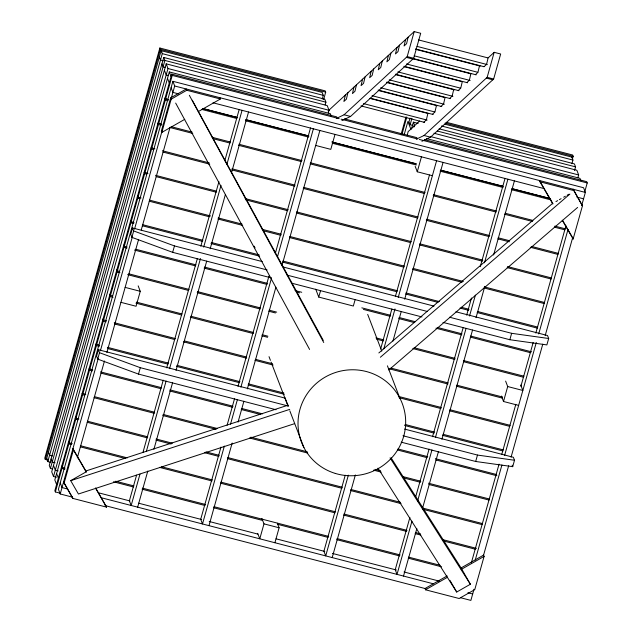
<?xml version="1.0" encoding="UTF-8"?>
<svg xmlns="http://www.w3.org/2000/svg" width="632" height="632" viewBox="0 0 632 632"><rect width="100%" height="100%" fill="white"/><g stroke="black" fill="none" stroke-linecap="round" stroke-linejoin="round"><path stroke-width="0.95" d="M345.396 95.013L343.879 101.475L346.391 99.161L347.908 92.707M353.967 87.121L352.443 93.576L354.955 91.269L356.48 84.806M362.57 79.19L361.054 85.644L363.558 83.337L365.083 76.875M371.182 71.258L369.657 77.712L372.169 75.406L373.686 68.943M379.785 63.326L378.26 69.781L380.772 67.474L382.297 61.012M388.388 55.395L386.871 61.849L389.375 59.542L390.9 53.08M396.999 47.463L395.474 53.918L397.986 51.611L399.503 45.148M405.602 39.532L404.077 45.994L406.589 43.679L408.114 37.217M407.253 135.335L408.122 131.638L419.624 121.044M427.88 113.428L426.363 119.89L423.851 122.197M436.451 105.536L434.927 111.99L432.414 114.305M445.054 97.605L443.53 104.059L441.025 106.374M453.658 89.673L452.141 96.127L449.628 98.442M462.269 81.741L460.744 88.196L458.232 90.51M470.872 73.81L469.347 80.264L466.843 82.579M479.475 65.878L477.958 72.332L475.446 74.647M323.584 99.674L325.693 92.154L325.204 90.882L159.857 48.024L44.777 458.145L45.267 459.424L48.135 460.167M322.273 99.026L323.3 95.361L322.154 92.383L161.128 50.655L46.65 458.635L47.795 461.613L50.655 462.355M47.795 461.613L162.274 53.633L161.128 50.655M325.14 104.92L325.915 102.179L324.769 99.192L163.743 57.465L49.264 465.444L50.41 468.423L52.314 468.92M50.41 468.423L164.889 60.443L163.743 57.465M328.245 113.01L329.019 110.268L327.218 105.584L166.192 63.848L51.713 471.835L53.515 476.512L56.374 477.255M53.515 476.512L167.994 68.532L166.192 63.848M331.223 116.011L330.323 113.673L169.305 71.937L54.818 479.917L56.619 484.602M336.785 116.904L171.746 74.126L54.866 490.653L55.355 491.933L60.127 493.165M55.355 491.933L61.944 468.438L61.454 467.159L65.112 468.107M72.166 443.585L68.351 442.598L68.841 443.869L62.244 467.364L61.754 466.092M78.897 418.984L75.24 418.029L75.729 419.308L69.141 442.803L68.651 441.523M85.786 394.415L82.136 393.467L82.626 394.739L76.03 418.242L75.54 416.962M92.683 369.854L89.025 368.898L89.515 370.178L82.926 393.673L82.436 392.401M99.572 345.285L95.922 344.337L96.412 345.617L89.815 369.112L89.325 367.832M106.468 320.724L102.811 319.776L103.308 321.048L96.712 344.543L96.222 343.271M112.567 295.95L109.707 295.207L110.197 296.487L103.601 319.982L103.111 318.702M119.464 271.389L116.604 270.646L117.094 271.918L110.497 295.421L110.008 294.141M127.143 247.033L123.493 246.077L123.983 247.357L117.394 270.852L116.896 269.58M134.039 222.464L130.39 221.516L130.879 222.796L124.283 246.29L123.793 245.011M141.094 197.942L137.278 196.947L137.768 198.227L131.18 221.721L130.682 220.45M147.991 173.373L144.175 172.386L144.665 173.666L138.068 197.16L137.579 195.881M154.88 148.812L151.064 147.825L151.554 149.097L144.965 172.599L144.475 171.319M161.776 124.243L157.96 123.256L158.45 124.536L151.854 148.03L151.364 146.75M167.709 99.437L164.849 98.695L165.339 99.975L158.75 123.469L158.261 122.189M168.499 99.643L165.639 98.9L172.236 75.406L171.746 74.126M581.701 205.479L585.358 192.42L583.565 187.736L172.899 81.307L58.413 489.287L60.214 493.971L72.625 497.187M285.356 398.184L98.371 349.725L96.57 356.132L97.715 359.11L138.503 374.089L276.05 409.741M262.28 261.593L132.538 227.97L130.737 234.377L131.883 237.356L172.662 252.342L271.049 277.835M219.904 97.707L220.394 98.987L186.764 90.273L186.274 88.994L170.664 97.905L161.334 131.132L161.824 132.412L184.742 119.33M97.715 359.11L99.516 352.703L98.371 349.725M131.883 237.356L133.676 230.949L132.538 227.97M60.214 493.971L98.26 358.376M100.393 350.776L132.38 236.787M134.513 229.187L162.234 130.397M170.766 99.998L174.693 85.992L172.899 81.307M161.824 132.412L171.154 99.184L170.664 97.905M95.677 487.928L106.547 507.133L72.925 498.419L64.093 483.164L73.415 449.937L72.925 448.657L85.786 470.856M77.294 457.9L104.478 361.006M106.879 352.459L138.598 239.417M141.26 229.914L170.048 127.324M138.179 285.877L140.265 291.312L136.07 306.259L120.941 302.341M138.503 374.089L140.296 367.682L99.516 352.703M172.662 252.342L174.464 245.927L133.676 230.949M136.575 475.153L129.378 500.805L131.172 505.489L139.972 474.142M142.974 452.362L163.23 380.164M166.698 367.816L197.35 258.575M200.81 246.227L218.941 181.637M224.802 160.733L239.196 109.439M146.371 451.343L166.097 381.049M169.558 368.701L200.478 258.512M203.678 247.112L221.002 185.366M226.864 164.47L242.064 110.324M137.657 507.172L147.785 471.069M153.916 449.226L172.576 382.731M176.044 370.384L206.696 261.142M210.164 248.795L225.355 194.648M231.754 171.849L248.542 112.006M220.963 447.093L200.707 519.291L202.501 523.975L224.36 446.081M227.093 425.249L234.559 398.65M238.019 386.302L268.94 276.113M275.339 253.314L310.525 127.925M230.49 424.23L237.419 399.535M240.887 387.187L271.539 277.946M277.401 257.05L313.385 128.81M208.987 525.65L232.173 443.008M238.043 422.113L243.905 401.217M247.373 388.862L275.892 287.228M282.022 265.377L319.871 130.492M335 134.411L330.805 149.365L315.676 145.439M355.137 299.623L353.335 306.038L318.749 297.072L320.55 290.665M261.885 518.43L263.978 523.865L259.776 538.819L257.69 533.376M336.319 118.476L344.085 114.763L407.19 56.604L414.205 31.6L420.691 33.283L413.676 58.286L350.57 116.446L341.944 120.57M274.912 542.738L279.107 527.783L277.369 523.257M401.012 134.719L406.021 116.865M402.031 134.118L406.771 117.204M404.219 134.561L407.893 121.478L411.021 129.631M410.002 118.097L408.975 121.755L410.121 124.741L412.973 125.476M410.121 124.741L411.914 118.326M411.59 128.573L413.383 122.166L418.147 123.398M414.015 126.977L414.529 125.144L413.383 122.166M432.391 175.688L417.262 171.77L421.457 156.815M345.23 475.224L323.908 551.215L325.701 555.899L348.358 475.161M380.677 348.888L391.872 308.993M395.34 296.637L429.46 175.048M383.814 348.817L395.008 308.922M398.207 297.522L436.586 160.733M332.187 557.582L355.374 474.94M392.962 341.003L401.225 311.552M404.685 299.205L443.072 162.416M416.291 139.198L424.056 135.493L487.161 77.333L494.177 52.322L500.663 54.004L493.647 79.008L430.542 137.176L421.915 141.292M409.892 517.458L395.229 569.701L397.03 574.385L411.953 521.195M415.485 497.51L429.081 449.068M432.549 436.712L463.201 327.479M466.669 315.123L471.464 298.028M480.265 266.68L505.047 178.335M417.554 501.239L431.948 449.945M435.409 437.597L466.068 328.356M469.529 316.008L475.398 295.112M484.46 262.817L507.915 179.219M403.516 576.068L416.844 528.573M422.437 508.626L438.434 451.627M441.894 439.279L472.546 330.038M476.014 317.691L484.807 286.343M493.608 254.996L514.401 180.902M475.683 461.478L477.476 455.064L514.503 460.254L512.71 466.661L475.683 461.478L401.178 442.163M509.842 339.724L511.644 333.317L548.671 338.499L546.87 344.906L509.842 339.724L442.985 322.391M518.643 405.412L503.507 401.486L507.701 386.539L505.616 381.096M572.379 159.138L573.177 156.294L572.687 155.014L446.524 122.324M571.913 163.72L572.94 160.062L571.794 157.084L445.07 124.235M574.528 170.537L575.554 166.872L574.409 163.893L439.114 128.825M577.893 177.71L578.659 174.961L576.866 170.277L433.939 133.241M471.322 562.93L499.051 464.141M501.713 454.637L515.838 404.298M520.902 386.247L533.163 342.552M535.833 333.048L565.956 225.711M475.256 560.015L501.911 465.026M504.573 455.522L536.299 342.481M538.693 333.933L568.018 229.448M584.853 191.417L587.223 182.956L586.733 181.676L424.554 139.648M474.008 589.245L470.88 600.4L460.373 597.674M483.338 555.994L508.665 465.752M511.059 457.205L542.777 344.163M545.179 335.616L572.632 237.774M562.259 220.228L573.137 239.007L582.459 205.779L573.137 189.252L582.459 205.779M460.696 568.176L483.606 555.094L484.104 556.373L474.774 589.601L459.156 598.512L425.534 589.798L425.044 588.518L447.116 575.926M328.15 110.916L414.205 31.6M494.177 52.322L488.086 57.947L486.561 64.401L484.049 66.716M378.837 352.956L552.637 203.322M380.361 357.254L569.874 194.087M388.838 369.957L577.609 207.43M171.154 99.184L186.764 90.273M198.322 111.58L220.394 98.987M571.486 157.257L573.177 156.294L445.102 123.098M46.958 458.461L45.267 459.424L160.346 49.304L159.857 48.024M555.947 201.6L557.661 200.62M559.375 199.649L561.09 198.669M563.657 197.2L565.371 196.22M567.086 195.249L568.8 194.269M294.63 423.645L78.431 494.011L70.697 480.66L86.118 471.859L85.794 471.006L288.216 405.128M425.534 589.798L447.606 577.206M461.186 569.448L484.104 556.373M377.976 468.162L456.707 592.042L470.374 584.245L461.321 568.334L391.129 457.892M70.697 480.66L289.709 409.386M418.566 39.927L487.92 57.899M417.041 46.389L487.343 64.606M415.485 48.948L483.883 66.676M415.659 49.336L480.265 66.076M414.134 55.798L477.792 72.293M407.19 56.604L413.676 58.286M487.161 77.333L493.647 79.008M412.578 58.357L476.228 74.853M412.751 58.744L470.706 73.762M406.352 57.378L412.838 59.06M486.324 78.107L492.81 79.782M406.479 63.974L470.137 80.469M403.967 66.281L467.625 82.784M404.148 66.676L462.103 81.694M397.876 71.906L460.578 88.156M395.363 74.213L459.022 90.716M395.537 74.608L454.448 89.87M389.265 79.837L452.923 96.333M386.76 82.144L450.411 98.647M386.934 82.539L444.889 97.557M380.662 87.769L444.32 104.264M378.149 90.076L441.808 106.579M378.331 90.471L437.233 105.734M372.058 95.701L434.761 111.951M370.494 98.26L433.204 114.51M369.76 98.363L427.714 113.389M325.693 92.154L160.346 49.304L161.824 51.848M363.487 103.593L427.145 120.088M162.274 53.633L323.3 95.361M441.452 125.981L572.94 160.062M360.983 105.907L424.633 122.403M164.889 60.443L325.915 102.179M437.399 131.069L575.554 166.872M163.333 60.783L160.473 60.04L159.335 57.062M164.999 67.347L163.088 66.85L161.95 63.871M167.994 68.532L329.019 110.268M430.977 136.686L578.659 174.961M344.085 114.763L350.57 116.446M424.056 135.493L430.542 137.176M426.568 138.613L579.971 178.366L580.863 180.713M344.416 118.879L416.923 137.673M172.236 75.406L339.187 118.674M341.09 119.171L417.412 138.945M419.316 139.443L587.223 182.956M168.104 75.437L166.192 74.939L164.399 70.263M174.693 85.992L585.358 192.42M552.866 203.583L539.515 180.539L540.005 181.811L573.627 190.524M178.627 93.884L172.899 92.398L171.098 87.714M213.008 102.795L544.405 188.676M576.882 197.097L583.565 198.827M203.014 108.585L237.356 117.481M245.943 119.709L308.906 136.03M331.8 141.963L415.753 163.72M441.507 170.395L502.566 186.219M512.11 188.691L550.267 198.582M202.848 108.546L237.19 117.449M245.777 119.669L308.74 135.991M332.59 142.168L416.543 163.925M440.393 170.111L503.356 186.424M511.944 188.652L550.101 198.543M165.339 99.975L168.199 100.709M201.592 109.368L236.889 118.516M245.477 120.736L308.44 137.057M332.29 143.235L416.243 164.992M440.093 171.177L503.056 187.491M511.644 189.719L550.756 199.854M171.154 126.684L192.136 132.12M212.17 137.31L230.459 142.05M238.88 144.238L302.009 160.591M310.43 162.78L425.075 192.484M433.497 194.672L496.46 210.993M505.047 213.213L532.879 220.426M554.825 226.106L565.316 228.831M158.45 124.536L161.31 125.278M169.897 127.506L192.792 133.439M212.826 138.629L230.001 143.077M238.58 145.305L301.551 161.618M310.13 163.846L424.617 193.518M433.197 195.738L496.167 212.06M504.747 214.28L532.413 221.453M554.359 227.141L564.85 229.858M162.345 150.748L209.255 162.906M231.991 168.799L295.12 185.152M303.542 187.341L418.187 217.053M426.608 219.233L489.737 235.594M498.158 237.782L509.605 240.745M531.544 246.433L558.419 253.393M151.554 149.097L153.465 149.594M163.001 152.067L209.753 164.178M231.691 169.866L294.654 186.187M303.242 188.407L417.72 218.08M426.308 220.307L489.271 236.621M497.858 238.849L509.305 241.811M530.295 247.254L557.961 254.427M155.456 175.317L216.673 191.18M245.129 198.559L288.224 209.721M296.645 211.91L411.29 241.614M419.711 243.802L482.84 260.155M507.48 266.546L551.531 277.962M144.665 173.666L146.569 174.155M156.112 176.628L216.215 192.207M245.785 199.87L287.765 210.748M296.345 212.976L410.832 242.641M419.411 244.868L482.382 261.19M507.18 267.613L551.064 278.988M149.515 200.131L210.575 215.947M218.206 217.929L242.056 224.107M262.256 229.337L281.335 234.282M289.756 236.471L404.401 266.175M412.822 268.363L463.382 281.469M484.373 286.904L544.634 302.523M137.768 198.227L139.68 198.725M149.215 201.197L209.318 216.768M217.906 218.996L242.712 225.427M263.694 230.862L280.869 235.317M289.456 237.537L403.935 267.21M412.522 269.43L462.126 282.291M484.073 287.979L544.176 303.55M142.627 224.692L202.888 240.302M211.309 242.49L259.175 254.893M282.86 261.032L397.504 290.744M405.926 292.932L439.319 301.583M461.257 307.271L469.055 309.285M477.476 311.473L537.745 327.084M130.879 222.796L133.739 223.53M142.326 225.758L202.43 241.337M211.009 243.557L259.665 256.173M282.559 262.106L397.046 291.771M405.626 293.998L438.063 302.404M460.009 308.092L468.589 310.312M477.176 312.54L537.279 328.119M283.27 267.036L434.002 306.101M455.941 311.781L547.525 335.521L548.671 338.499M174.464 245.927L267.115 269.943M287.173 275.141L427.588 311.529M449.557 317.225L511.644 333.317M292.063 283.278L421.971 316.948M135.73 249.253L195.999 264.871M204.42 267.06L267.383 283.373M295.049 290.546L301.725 292.276M361.828 307.855L390.615 315.305M399.037 317.493L415.256 321.696M437.194 327.384L462 333.815M470.587 336.034L531.638 351.858M123.983 247.357L126.842 248.1M134.474 250.075L195.533 265.898M204.12 268.126L267.083 284.44M296.661 292.11L299.521 292.845M363.44 309.411L390.149 316.34M398.737 318.56L413.999 322.518M435.938 328.206L461.7 334.881M470.287 337.101L530.39 352.68M128.841 273.822L189.102 289.432M197.524 291.621L260.487 307.942M269.074 310.162L276.705 312.145M375.922 337.851L383.719 339.874M414.086 347.742L455.103 358.376M463.691 360.603L523.96 376.214M117.094 271.918L119.954 272.661M127.585 274.644L188.644 290.467M197.224 292.687L260.187 309.008M268.774 311.228L275.457 312.966M376.577 339.171L383.253 340.901M412.83 348.564L454.803 359.442M463.39 361.67L523.494 377.249M125.136 287.386L140.265 291.312M507.701 386.539L522.838 390.458L520.744 385.022M136.417 302.128L182.048 313.962M190.801 316.221L253.598 332.503M262.185 334.731L267.905 336.208M390.971 368.108L448.214 382.937M456.802 385.165L502.59 397.03M110.197 296.487L113.057 297.23M135.959 303.163L181.747 315.028M190.335 317.256L253.298 333.57M261.885 335.797L267.605 337.283M388.767 368.677L447.914 384.011M456.502 386.231L502.29 398.097M114.266 322.739L175.317 338.562M184.694 340.996L246.701 357.064M255.288 359.292L272.463 363.74M398.389 396.382L441.318 407.506M449.905 409.726L510.174 425.344M103.308 321.048L106.168 321.791M114.755 324.019L174.851 339.589M183.438 341.817L246.401 358.139M254.988 360.358L273.119 365.059M399.045 397.694L441.018 408.572M449.605 410.8L509.708 426.371M107.369 347.3L168.428 363.123M176.849 365.312L239.978 381.673M248.4 383.853L283.863 393.041M405.017 424.443L434.595 432.106M443.016 434.295L503.277 449.905M96.412 345.617L99.271 346.352M107.859 348.58L167.962 364.158M176.549 366.378L239.512 382.7M248.1 384.928L284.353 394.321M404.551 425.47L434.129 433.133M442.716 435.361L502.819 450.94M404.606 429.089L513.358 457.276L514.503 460.254M140.296 367.682L288.35 406.052M402.971 435.756L477.476 455.064M100.48 371.869L161.531 387.692M169.953 389.881L233.082 406.234M241.503 408.422L262.493 413.857M397.963 448.965L427.698 456.667M435.329 458.65L496.389 474.474M89.515 370.178L92.383 370.921M100.97 373.149L161.065 388.72M169.653 390.947L232.615 407.261M241.203 409.489L260.281 414.434M397.662 450.039L427.232 457.702M435.819 459.922L496.878 475.746M94.373 396.643L154.643 412.254M163.064 414.442L217.44 428.536M250.833 437.186L307.278 451.817M374.847 469.331L380.575 470.816M402.513 476.496L420.809 481.236M428.441 483.211L489.492 499.035M82.626 394.739L84.53 395.237M94.073 397.71L154.176 413.288M162.764 415.508L216.183 429.357M249.577 438.008L307.768 453.089M373.599 470.153L381.23 472.128M403.169 477.816L420.343 482.263M428.931 484.491L489.026 500.07M87.477 421.204L147.746 436.823M156.167 439.003L172.386 443.214M205.937 451.904L219.296 455.364M227.718 457.552L342.362 487.256M350.784 489.445L400.554 502.337M422.334 507.986L482.603 523.604M75.729 419.308L77.641 419.798M87.184 422.271L147.28 437.85M155.867 440.077L171.13 444.027M204.523 452.686L218.83 456.391M227.417 458.619L341.896 488.283M350.483 490.511L401.043 503.617M422.99 509.305L482.137 524.631M80.588 445.773L127.332 457.884M161.681 466.787L212.407 479.925M220.829 482.113L335.474 511.817M343.895 514.006L407.016 530.367M415.445 532.555L420.375 533.827M442.321 539.515L476.496 548.371M68.841 443.869L71.7 444.612M80.288 446.84L125.128 458.461M159.469 467.356L211.941 480.96M220.528 483.18L335.007 512.852M343.595 515.072L406.558 531.394M415.145 533.621L420.865 535.099M443.759 541.039L475.24 549.192M52.456 455.949L49.588 455.206L48.443 452.228M55.071 462.758L52.203 462.016L51.058 459.037M115.672 481.213L133.96 485.945M142.382 488.133L205.511 504.494M213.932 506.682L328.577 536.386M336.998 538.575L400.127 554.928M408.548 557.116L440.196 565.308M61.944 468.438L64.812 469.181M113.46 481.789L133.494 486.98M142.082 489.2L205.045 505.521M213.632 507.749L262.288 520.357M277.551 524.315L328.111 537.413M336.698 539.641L399.661 555.955M408.248 558.182L441.642 566.833M263.978 523.865L279.107 527.783M58.176 470.848L55.308 470.105L53.515 465.421M98.41 492.778L129.931 500.947M138.526 503.175L201.561 519.512M209.2 521.495L257.903 534.111M276.05 538.819L324.761 551.436M332.4 553.419L396.39 570.001M404.03 571.984L439.366 581.14M67.743 489.049L62.007 487.564L60.214 482.88M101.167 497.708L433.52 583.842M467.901 592.753L472.681 593.993M105.102 505.608L425.992 588.763M390.055 457.868L470.374 584.245M562.757 220.655L572.15 236.874M540.005 181.811L552.858 204.01M192.262 100.235L323.268 340.403M449.921 580.334L456.707 592.042M73.415 449.937L86.276 472.128M95.669 488.346L106.547 507.133M189.331 95.282L323.742 342.512M254.119 246.148L255.059 247.878M175.664 103.079L309.601 349.449M572.647 237.735L573.137 239.007M415.177 166.335L417.262 171.77M501.421 396.051L503.507 401.486M512.133 465.168L512.71 466.661M367.69 314.404L381.783 351.131M387.424 365.825L399.764 397.97M315.731 289.195L318.749 297.072M169.305 71.937L171.098 76.622M167.504 78.344L169.297 83.029M285.158 398.136L287.852 405.136M269.019 356.661L270.433 360.335M271.136 362.168L288.058 406.25M289.819 410.839L303.921 447.575M165.15 97.628L165.639 98.9M72.925 498.419L63.603 481.884L64.093 483.164M56.619 473.51L58.413 478.195M335.292 473.423A53.973 52.851 -21 0 0 404.48 410.934A53.973 52.851 -21 0 0 315.755 383.948A53.973 52.851 -21 0 0 335.292 473.423"/></g></svg>
